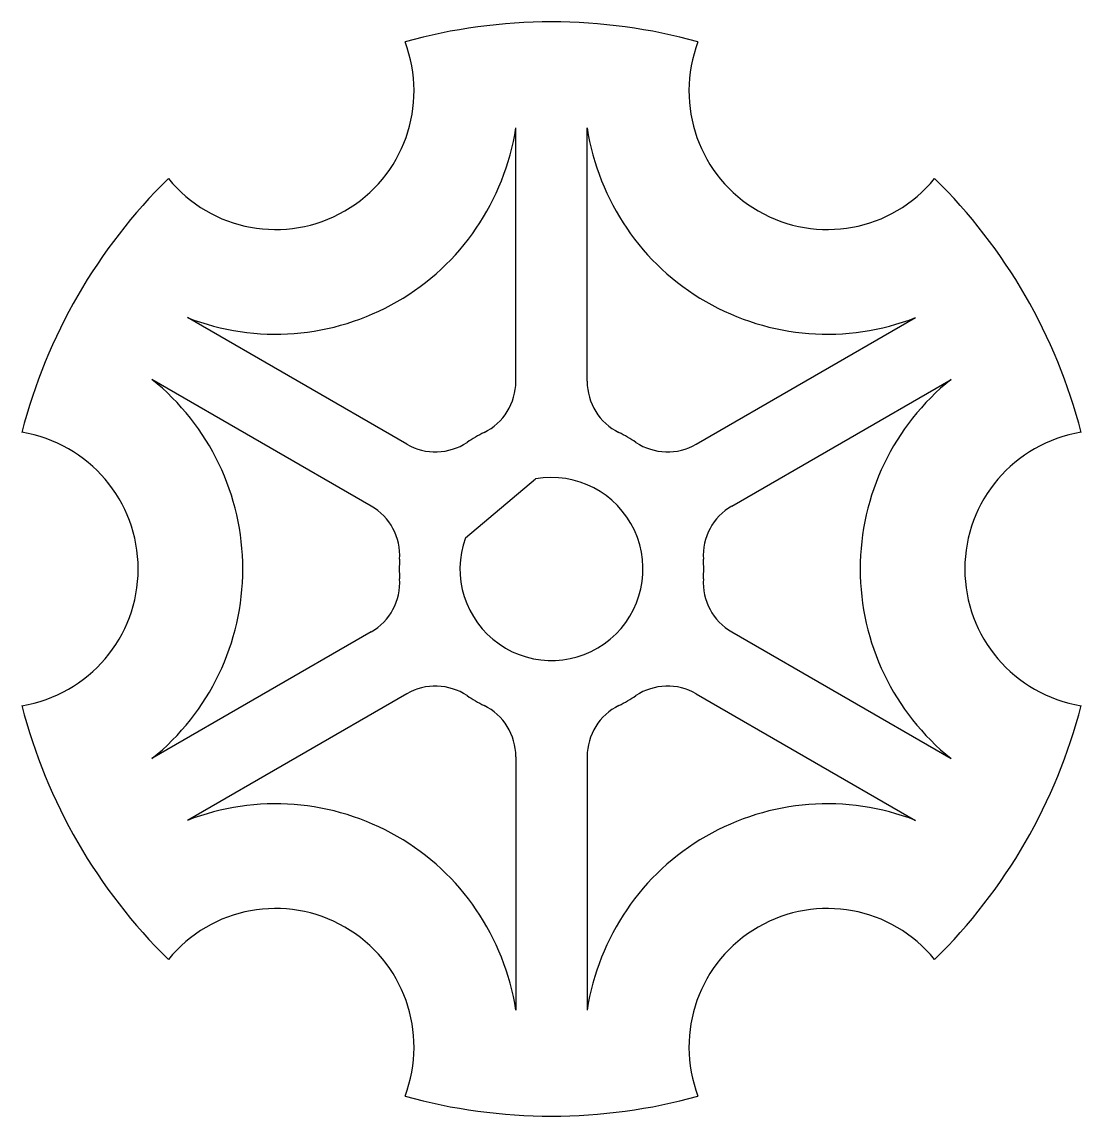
# Model space of a CAD drawing. Header units: millimetres. Extents: x -27.8 to 27.8, y -28.8 to 28.8.
import ezdxf

# ---------------------------------------------------------------- set-up
doc = ezdxf.new("R2010")
doc.units = ezdxf.units.MM

msp = doc.modelspace()

# ---------------------------------------------------------------- linework, layer by layer
at = {"color": 7, "linetype": 'Continuous'}
for p, q in [((-1.873, 9.862), (-1.873, 23.174)), ((1.873, 9.862), (1.873, 23.174)), ((-7.604, 6.553), (-19.133, 13.21)), ((7.604, 6.553), (19.133, 13.21)), ((-9.477, 3.308), (-21.006, 9.965)), ((9.477, 3.308), (21.006, 9.965)), ((-4.52, 1.645), (-0.835, 4.737)), ((-9.477, -3.308), (-21.006, -9.965)), ((9.477, -3.308), (21.006, -9.965)), ((-7.604, -6.553), (-19.133, -13.21)), ((7.604, -6.553), (19.133, -13.21)), ((-1.873, -9.862), (-1.873, -23.174)), ((1.873, -9.862), (1.873, -23.174))]:
    msp.add_line(p, q, dxfattribs=at)
for centre, radius, start, end in [((0, 0), 28.75, 74.46533, 105.53467), ((-14.5, 25.115), 7.275, 219.18633, 20.81367), ((14.5, 25.115), 7.275, 159.18633, 320.81367), ((-14.5, 25.115), 12.775, 248.73625, 351.26375), ((14.5, 25.115), 12.775, 188.73625, 291.26375), ((0, 0), 28.75, 134.46533, 165.53467), ((0, 0), 28.75, 14.46533, 45.53467), ((-29, 0), 12.775, 308.73625, 51.26375), ((-4.873, 9.862), 3, 296.29736, 0), ((4.873, 9.862), 3, 180, 243.70264), ((29, 0), 12.775, 128.73625, 231.26375), ((-29, 0), 7.275, 279.18633, 80.81367), ((0, 0), 8, 116.29736, 123.70264), ((0, 0), 8, 56.29736, 63.70264), ((29, 0), 7.275, 99.18633, 260.81367), ((-6.104, 9.151), 3, 240, 303.70264), ((6.104, 9.151), 3, 236.29736, 300), ((0, 0), 4.81, 160, 100), ((-10.977, 0.71), 3, 356.29736, 60), ((10.977, 0.71), 3, 120, 183.70264), ((0, 0), 8, 176.29736, 183.70264), ((0, 0), 8, 356.29736, 3.70264), ((-10.977, -0.71), 3, 300, 3.70264), ((10.977, -0.71), 3, 176.29736, 240), ((-6.104, -9.151), 3, 56.29736, 120), ((6.104, -9.151), 3, 60, 123.70264), ((0, 0), 8, 236.29736, 243.70264), ((0, 0), 8, 296.29736, 303.70264), ((0, 0), 28.75, 194.46533, 225.53467), ((-4.873, -9.862), 3, 0, 63.70264), ((4.873, -9.862), 3, 116.29736, 180), ((0, 0), 28.75, 314.46533, 345.53467), ((-14.5, -25.115), 12.775, 8.73625, 111.26375), ((14.5, -25.115), 12.775, 68.73625, 171.26375), ((-14.5, -25.115), 7.275, 339.18633, 140.81367), ((14.5, -25.115), 7.275, 39.18633, 200.81367), ((0, 0), 28.75, 254.46533, 285.53467)]:
    msp.add_arc(centre, radius, start, end, dxfattribs=at)

doc.saveas('drawing.dxf')
